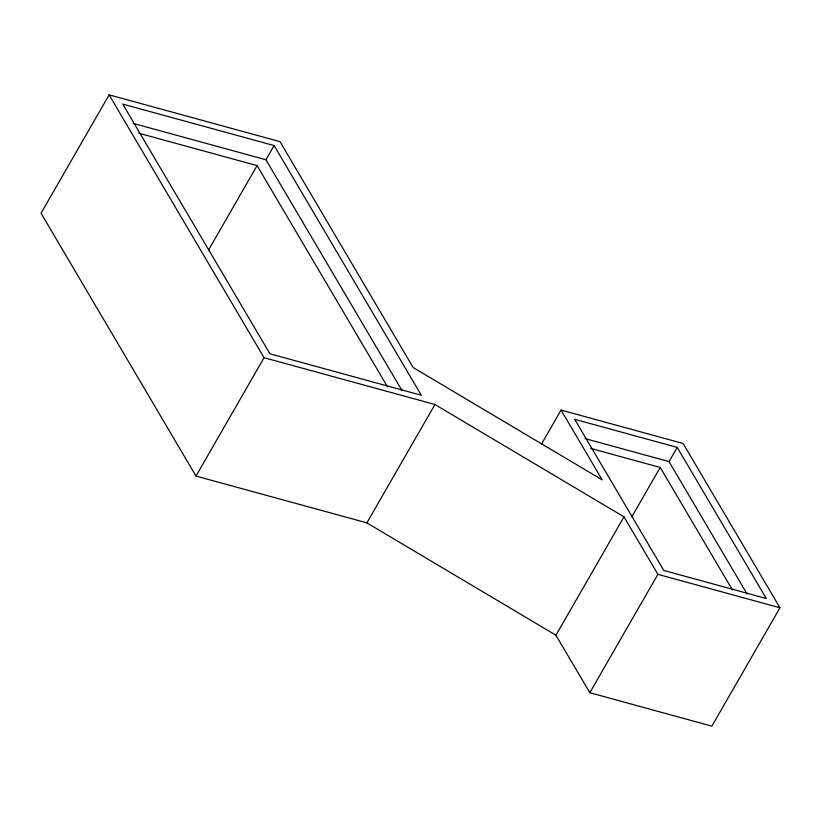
<?xml version="1.0" encoding="UTF-8"?>
<svg xmlns="http://www.w3.org/2000/svg" width="821" height="821" viewBox="0 0 821 821"><rect width="100%" height="100%" fill="white"/><g stroke="black" fill="none" stroke-linecap="round" stroke-linejoin="round"><path stroke-width="1.23" d="M561.051 410.069L602.214 479.885L413.158 367.531L279.992 141.653L109.121 94.856L41.05 213.234L196.003 476.067L366.874 522.864L555.93 635.218L589.827 692.708L711.879 726.144L779.95 607.766L683.103 443.494L561.051 410.069L541.326 444.366M208.431 250.241L257.096 165.606L138.739 133.187M402.064 390.673L265.932 159.756L274.101 145.553L122.75 104.103L269.955 353.8L421.306 395.25L274.101 145.553M196.003 476.067L264.064 357.699L109.121 94.856M366.874 522.864L434.945 404.496L624.001 516.85L657.898 574.341L779.95 607.766M555.93 635.218L624.001 516.85M631.77 516.902L660.207 467.447L590.638 448.389M747.089 593.973L669.043 461.597L677.212 447.394L574.69 419.315L663.789 570.441L766.311 598.519L677.212 447.394M589.827 692.708L657.898 574.341M133.043 123.366L265.932 159.756M585.055 438.599L669.043 461.597M264.064 357.699L434.945 404.496M660.207 467.447L732.476 590.022M257.096 165.606L387.491 386.783"/></g></svg>
